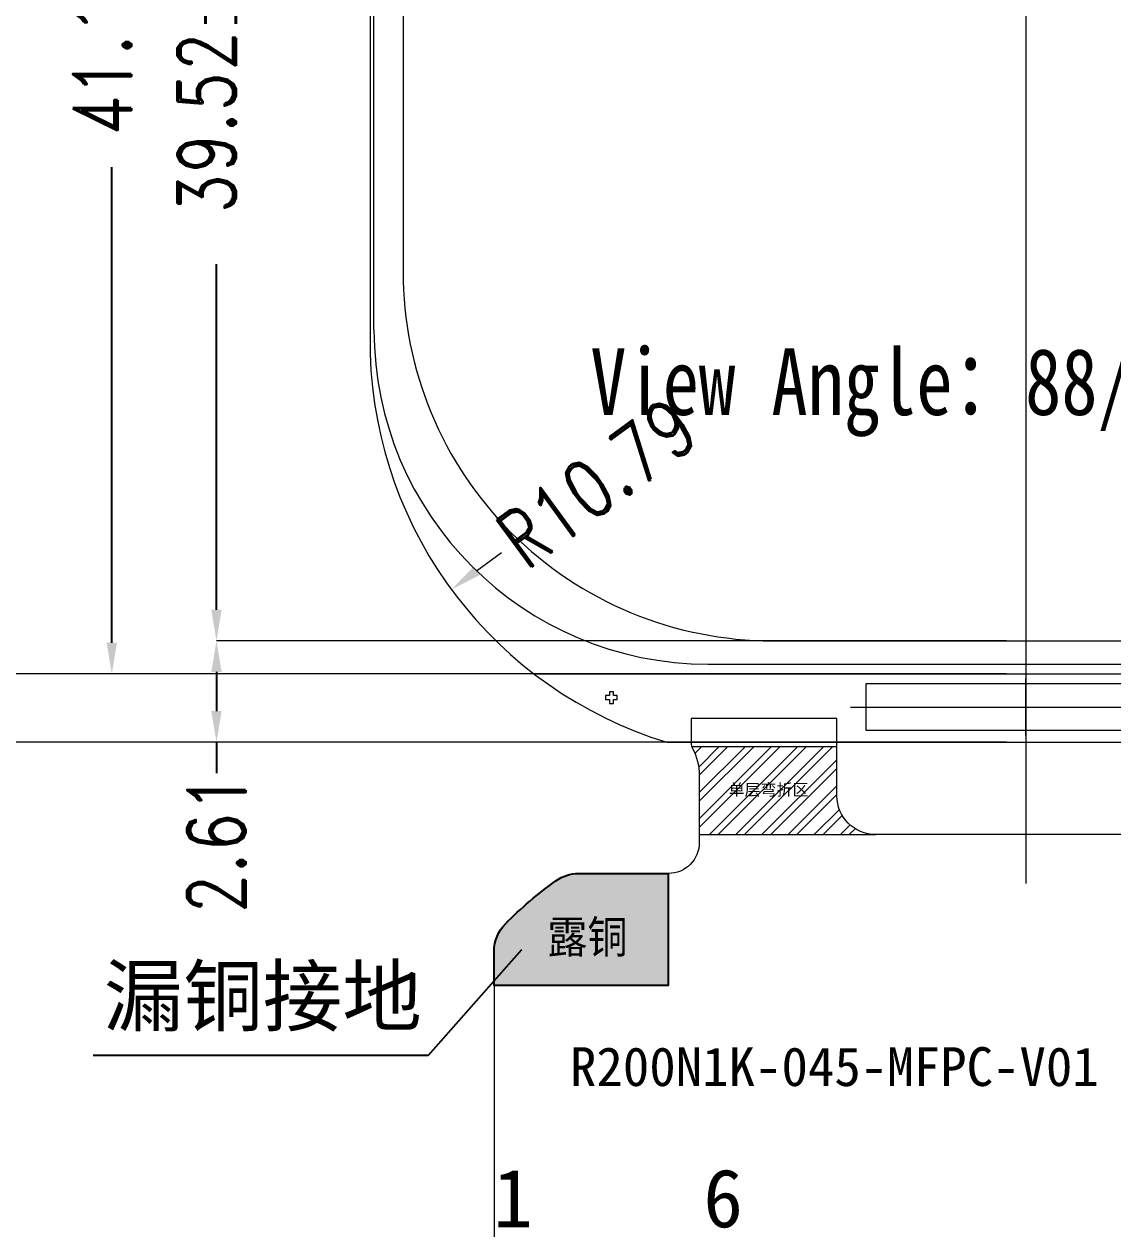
# Model space of a CAD drawing. Header units: millimetres. Extents: x 1167 to 2098, y -78 to 499.
# Drawn here: x 1584.23 to 1612.24, y 271.77 to 302.77 of the extents above; entities that cross this region are included whole.
import ezdxf
from ezdxf.lldxf.tags import DXFTag

# ---------------------------------------------------------------- set-up
doc = ezdxf.new("R2010")
doc.units = ezdxf.units.MM
doc.layers.get('0').update_dxf_attribs({"lineweight": 5})
doc.layers.get('Defpoints').update_dxf_attribs({"lineweight": 5})
for name, color, linetype, lineweight in [('DIM', 3, 'Continuous', 5), ('Encap', 210, 'Continuous', 5), ('ITO', 2, 'Continuous', 5), ('MFPC', 50, 'Continuous', 5), ('POL', 202, 'Continuous', 5), ('图框', 7, 'Continuous', 5)]:
    doc.layers.add(name, color=color, linetype=linetype, lineweight=lineweight)
doc.styles.add('RD', font='ROMAND.shx', dxfattribs={"width": 0.8})
doc.styles.add('STYLE1', font='', dxfattribs={"width": 0.9})
doc.styles.add('宋体', font='')
doc.styles.add('汉字', font='')
doc.styles.add('黑体', font='simhei.ttf')
doc.styles.get('STYLE1').set_extended_font_data('SimSun')
doc.styles.get('宋体').set_extended_font_data('SimSun')
doc.styles.get('汉字').set_extended_font_data('SimSun')
tags = doc.linetypes.add('CENTER', pattern=[0.6, 0.375, -0.075, 0.075, -0.075]).pattern_tags.tags
tags[10:11] = [DXFTag(74, 4), DXFTag(75, 0), DXFTag(340, '0'), DXFTag(46, 1.0), DXFTag(50, 0.0), DXFTag(44, 0.0), DXFTag(45, 0.0)]
tags[8:9] = [DXFTag(74, 4), DXFTag(75, 0), DXFTag(340, '0'), DXFTag(46, 1.0), DXFTag(50, 0.0), DXFTag(44, 0.0), DXFTag(45, 0.0)]
tags[6:7] = [DXFTag(74, 4), DXFTag(75, 0), DXFTag(340, '0'), DXFTag(46, 1.0), DXFTag(50, 0.0), DXFTag(44, 0.0), DXFTag(45, 0.0)]
tags[4:5] = [DXFTag(74, 4), DXFTag(75, 0), DXFTag(340, '0'), DXFTag(46, 1.0), DXFTag(50, 0.0), DXFTag(44, 0.0), DXFTag(45, 0.0)]
doc.dimstyles.new('DIM', dxfattribs={"dimtxt": 1.5, "dimasz": 0.8, "dimexe": 0, "dimexo": 0.5, "dimgap": 0.11, "dimtad": 0, "dimzin": 1, "dimdsep": 46, "dimtxsty": 'RD', "dimcen": 0, "dimclrd": 256, "dimclre": 256, "dimclrt": 256, "dimadec": 0, "dimazin": 0, "dimtm": 1e-09, "dimtfac": 1, "dimtofl": 0, "dimtmove": 0, "dimatfit": 3, "dimfxl": 1, "dimlwe": -1, "dimarcsym": 0})

# ---------------------------------------------------------------- blocks, each defined once
blk = doc.blocks.new('*D44')
at = {"layer": 'Defpoints', "color": 0, "lineweight": 5}
for p in [(1579.586553218999, 327.2674423135676), (1609.996817586887, 327.2674423135676), (1609.996817586887, 284.2914423135675)]:
    blk.add_point(p, dxfattribs=at)
at = {"layer": 'DIM'}
for p, q in [((1609.496817586887, 327.2674423135676), (1579.586553218999, 327.2674423135676)), ((1609.496817586887, 284.2914423135675), (1579.586553218999, 284.2914423135675))]:
    blk.add_line(p, q, dxfattribs=at)
at = {"layer": 'DIM', "lineweight": -2}
for p, q in [((1579.586553218999, 326.4674423135676), (1579.586553218999, 319.0542225971423)), ((1579.586553218999, 285.0914423135675), (1579.586553218999, 294.4913654542852))]:
    blk.add_line(p, q, dxfattribs=at)
at = {"layer": 'DIM', "lineweight": 5}
for points in [[(1579.453219885666, 326.4674423135676), (1579.719886552333, 326.4674423135676), (1579.586553218999, 327.2674423135676)], [(1579.453219885666, 285.0914423135675), (1579.719886552333, 285.0914423135675), (1579.586553218999, 284.2914423135675)]]:
    blk.add_solid(points, dxfattribs=at)
at = {"layer": 'DIM', "lineweight": 5, "insert": (1579.586553218999, 306.7727940257139), "char_height": 1.5, "attachment_point": 5, "rotation": 90, "style": 'RD'}
blk.add_mtext('42.98±0.15(Panel Outline)', dxfattribs=at)
blk = doc.blocks.new('*D45')
at = {"layer": 'Defpoints', "color": 0, "lineweight": 5}
for p in [(1609.996817586163, 327.267442313564), (1582.940569512291, 286.0514423135675), (1597.460919599807, 286.0514423135675)]:
    blk.add_point(p, dxfattribs=at)
at = {"layer": 'DIM'}
for p, q in [((1609.496817586163, 327.267442313564), (1582.940569512291, 327.267442313564)), ((1596.960919599807, 286.0514423135675), (1582.940569512291, 286.0514423135675))]:
    blk.add_line(p, q, dxfattribs=at)
at = {"layer": 'DIM', "lineweight": -2}
for p, q in [((1582.940569512291, 326.467442313564), (1582.940569512291, 318.7001596168178)), ((1582.940569512291, 286.8514423135675), (1582.940569512291, 294.9944453311035))]:
    blk.add_line(p, q, dxfattribs=at)
at = {"layer": 'DIM', "lineweight": 5}
for points in [[(1582.807236178957, 326.467442313564), (1583.073902845624, 326.467442313564), (1582.940569512291, 327.267442313564)], [(1582.807236178957, 286.8514423135675), (1583.073902845624, 286.8514423135675), (1582.940569512291, 286.0514423135675)]]:
    blk.add_solid(points, dxfattribs=at)
at = {"layer": 'DIM', "lineweight": 5, "insert": (1582.940569512291, 306.8473024739608), "char_height": 1.5, "attachment_point": 5, "rotation": 90, "style": 'RD'}
blk.add_mtext('41.22±0.15(Encap Glass)', dxfattribs=at)
blk = doc.blocks.new('*D46')
at = {"layer": 'Defpoints', "color": 0, "lineweight": 5}
for p in [(1586.481412030697, 327.1674423135676), (1609.996817586163, 327.1674423135676), (1609.996817586887, 286.0514423135675)]:
    blk.add_point(p, dxfattribs=at)
at = {"layer": 'DIM'}
for p, q in [((1609.496817586163, 327.1674423135676), (1586.481412030697, 327.1674423135676)), ((1609.496817586887, 286.0514423135675), (1586.481412030697, 286.0514423135675))]:
    blk.add_line(p, q, dxfattribs=at)
at = {"layer": 'DIM', "lineweight": -2}
for p, q in [((1586.481412030697, 326.3674423135676), (1586.481412030697, 314.6261993198595)), ((1586.481412030697, 286.8514423135675), (1586.481412030697, 299.0919136055738))]:
    blk.add_line(p, q, dxfattribs=at)
at = {"layer": 'DIM', "lineweight": 5}
for points in [[(1586.348078697363, 326.3674423135676), (1586.61474536403, 326.3674423135676), (1586.481412030697, 327.1674423135676)], [(1586.348078697363, 286.8514423135675), (1586.61474536403, 286.8514423135675), (1586.481412030697, 286.0514423135675)]]:
    blk.add_solid(points, dxfattribs=at)
at = {"layer": 'DIM', "lineweight": 5, "insert": (1586.481412030697, 306.8590564627169), "char_height": 1.5, "attachment_point": 5, "rotation": 90, "style": 'RD'}
blk.add_mtext('41.12±0.15(POL)', dxfattribs=at)
blk = doc.blocks.new('*D52')
at = {"layer": 'Defpoints', "color": 0, "lineweight": 5}
for p in [(1609.996817586887, 286.9014423135675), (1589.174029707675, 284.2914423135675), (1609.996817586887, 284.2914423135675)]:
    blk.add_point(p, dxfattribs=at)
at = {"layer": 'DIM'}
for p, q in [((1609.496817586887, 286.9014423135675), (1589.174029707675, 286.9014423135675)), ((1609.496817586887, 284.2914423135675), (1589.174029707675, 284.2914423135675))]:
    blk.add_line(p, q, dxfattribs=at)
at = {"layer": 'DIM', "lineweight": -2}
for p, q in [((1589.174029707675, 286.1014423135675), (1589.174029707675, 285.0914423135675)), ((1589.174029707675, 284.2914423135675), (1589.174029707675, 283.4914423135675))]:
    blk.add_line(p, q, dxfattribs=at)
at = {"layer": 'DIM', "lineweight": 5}
for points in [[(1589.040696374342, 286.1014423135675), (1589.307363041009, 286.1014423135675), (1589.174029707675, 286.9014423135675)], [(1589.040696374342, 285.0914423135675), (1589.307363041009, 285.0914423135675), (1589.174029707675, 284.2914423135675)]]:
    blk.add_solid(points, dxfattribs=at)
at = {"layer": 'DIM', "lineweight": 5, "insert": (1589.174029707675, 281.6957280278534), "char_height": 1.5, "attachment_point": 5, "rotation": 90, "style": 'RD'}
blk.add_mtext('2.61', dxfattribs=at)
blk = doc.blocks.new('*D53')
at = {"layer": 'Defpoints', "color": 0, "lineweight": 5}
for p in [(1579.586553218999, 284.2914423135675), (1609.996817586887, 284.2914423135675), (1608.879777964628, 236.1579963471499)]:
    blk.add_point(p, dxfattribs=at)
at = {"layer": 'DIM'}
for p, q in [((1609.496817586887, 284.2914423135675), (1579.586553218999, 284.2914423135675)), ((1608.379777964628, 236.1579963471499), (1579.586553218999, 236.1579963471499))]:
    blk.add_line(p, q, dxfattribs=at)
at = {"layer": 'DIM', "lineweight": -2}
for p, q in [((1579.586553218999, 283.4914423135675), (1579.586553218999, 268.1699094580626)), ((1579.586553218999, 236.9579963471499), (1579.586553218999, 258.7499094580626))]:
    blk.add_line(p, q, dxfattribs=at)
at = {"layer": 'DIM', "lineweight": 5}
for points in [[(1579.453219885666, 283.4914423135675), (1579.719886552333, 283.4914423135675), (1579.586553218999, 284.2914423135675)], [(1579.453219885666, 236.9579963471499), (1579.719886552333, 236.9579963471499), (1579.586553218999, 236.1579963471499)]]:
    blk.add_solid(points, dxfattribs=at)
at = {"layer": 'DIM', "lineweight": 5, "insert": (1579.586553218999, 263.4599094580628), "char_height": 1.5, "attachment_point": 5, "rotation": 90, "style": 'RD'}
blk.add_mtext('48.13±0.5', dxfattribs=at)
blk = doc.blocks.new('*D54')
at = {"layer": 'Defpoints', "color": 0, "lineweight": 5}
for p in [(1609.996817586887, 326.4174423135674), (1589.174029707667, 286.9014423135675), (1609.996817586887, 286.9014423135675)]:
    blk.add_point(p, dxfattribs=at)
at = {"layer": 'DIM'}
for p, q in [((1609.496817586887, 326.4174423135674), (1589.174029707667, 326.4174423135674)), ((1609.496817586887, 286.9014423135675), (1589.174029707667, 286.9014423135675))]:
    blk.add_line(p, q, dxfattribs=at)
at = {"layer": 'DIM', "lineweight": -2}
for p, q in [((1589.174029707667, 325.6174423135674), (1589.174029707667, 317.0437564457709)), ((1589.174029707667, 287.7014423135675), (1589.174029707667, 296.5951850171995))]:
    blk.add_line(p, q, dxfattribs=at)
at = {"layer": 'DIM', "lineweight": 5}
for points in [[(1589.040696374333, 325.6174423135674), (1589.307363041, 325.6174423135674), (1589.174029707667, 326.4174423135674)], [(1589.040696374333, 287.7014423135675), (1589.307363041, 287.7014423135675), (1589.174029707667, 286.9014423135675)]]:
    blk.add_solid(points, dxfattribs=at)
at = {"layer": 'DIM', "lineweight": 5, "insert": (1589.174029707667, 306.8194707314854), "char_height": 1.5, "attachment_point": 5, "rotation": 90, "style": 'RD'}
blk.add_mtext('39.52±0.1(AA . Area)', dxfattribs=at)
blk = doc.blocks.new('*D186')
at = {"lineweight": 5}
blk.add_line((1596.50725296377, 289.1696403500659), (1595.862633563613, 288.695862101367), dxfattribs=at)
blk.add_solid([(1595.783670522163, 288.8032986680598), (1595.941596605063, 288.588425534674), (1595.218014163455, 288.222083852668)], dxfattribs=at)
at = {"layer": 'Defpoints', "color": 0, "lineweight": 5}
for p in [(1603.913540265973, 294.6130660777761), (1595.218014163455, 288.222083852668)]:
    blk.add_point(p, dxfattribs=at)
at = {"lineweight": 5, "insert": (1598.967166639015, 290.977611988405), "char_height": 1.5, "attachment_point": 5, "rotation": 36.31490477654985, "style": 'RD'}
blk.add_mtext('R10.79', dxfattribs=at)

msp = doc.modelspace()

# ---------------------------------------------------------------- hatches: boundary and pattern name
at = {"lineweight": 5}
h = msp.add_hatch(dxfattribs=at)
h.set_pattern_fill('ANSI32', color=252, scale=0.05)
h.set_pattern_definition([(45, (158.2919725570657, 260.1437684945307), (-0.3367596045400933, 0.3367596045400933), []), (45, (158.5164790570657, 260.1437684945307), (-0.3367596045400933, 0.3367596045400933), [])])
h.paths.add_polyline_path([(1601.403974874413, 284.1738785855104, 0.03710042333264477), (1601.421859879293, 284.1331753048564, -0.1226521919397346), (1601.597071341317, 283.429658901603), (1601.597071341317, 281.9138836948604), (1606.136817586888, 281.9138836948604, -0.4142135623730951), (1605.136817586888, 282.9138836948604), (1605.136817586888, 284.1738785855104)])
h.paths.add_polyline_path([(1614.856817586888, 284.1738785855104), (1614.856817586889, 282.9138836948608, -0.4142135623731883), (1613.856817586889, 281.9138836948604), (1618.985969400763, 281.9138836948604), (1618.985969400763, 283.7340675957957, -0.2428914082875654), (1619.196393493826, 284.1416774510756, 0.02595824255285732), (1619.237072476804, 284.1738785855104)])
h.paths.add_polyline_path([(1602.251537595324, 282.7763097418818), (1604.606268929516, 282.7763097418818), (1604.606268929516, 283.3748846359148), (1602.251537595324, 283.3748846359148)], flags=24)
h.paths.add_polyline_path([(1615.820421695812, 282.7763097418818), (1618.175153030004, 282.7763097418818), (1618.175153030004, 283.3748846359148), (1615.820421695812, 283.3748846359148)], flags=24)
at = {"layer": 'MFPC', "linetype": 'Continuous', "lineweight": 25}
h = msp.add_hatch(color=256, dxfattribs=at)
edge = h.paths.add_edge_path()
edge.add_line((1600.797071341323, 280.9138836948604), (1600.797071341322, 278.0345319488597))
edge.add_line((1600.797071341322, 278.0345319488597), (1596.316817586893, 278.0345319488597))
edge.add_line((1596.316817586893, 278.0345319488597), (1596.316817586894, 278.9131761314949))
edge.add_arc((1597.316817586893, 278.9131761314938), 0.9999999999997726, 135.2326909696896, 179.9999999999381, ccw=False)
edge.add_arc((1603.913540265982, 272.3698185493607), 10.29151648292455, 125.7150274627731, 135.23269096975, ccw=False)
edge.add_arc((1598.489578648039, 279.9138836948605), 0.9999999999998243, 89.99999999997402, 125.71502746274669, ccw=False)
edge.add_line((1598.48957864804, 280.9138836948605), (1600.797071341323, 280.9138836948604))
h.paths.add_polyline_path([(1597.413616181117, 278.4711736299642), (1600.122733499553, 278.471173629965), (1600.122733499552, 280.1112853618085), (1597.413616181117, 280.1112853618077)], flags=24)

# ---------------------------------------------------------------- linework, layer by layer
at = {"color": 252, "lineweight": 5}
for points in [[(1605.136817586888, 284.1738785855104), (1601.403974874413, 284.1738785855104)], [(1601.597071341317, 281.9138836948604), (1606.136817586887, 281.9138836948604)]]:
    msp.add_lwpolyline(points, dxfattribs=at)
at = {"layer": 'Encap', "lineweight": 0}
msp.add_lwpolyline([(1597.344261270424, 286.0514423135675), (1622.649373903349, 286.0514423135675)], dxfattribs=at)
at = {"layer": 'ITO', "color": 1, "linetype": 'CENTER', "lineweight": 5}
msp.add_line((1609.996817586887, 332.663534056614), (1609.996817586887, 280.6553505705207), dxfattribs=at)
at = {"layer": 'ITO', "color": 2, "lineweight": 5}
msp.add_lwpolyline([(1593.126817586887, 294.2914423135676, 0.321652371300005), (1600.763792518717, 284.2914423135674), (1619.229842655056, 284.2914423135676, 0.32165237129999), (1626.866817586887, 294.2914423135675), (1626.866817586887, 317.6674423135677, 0.414213562373095), (1617.266817586887, 327.2674423135676), (1602.726817586887, 327.2674423135676, 0.414213562373095), (1593.126817586887, 317.6674423135677)], format="xyb", close=True, dxfattribs=at)
at = {"layer": 'ITO', "color": 1, "linetype": 'CENTER', "lineweight": 0}
msp.add_lwpolyline([(1603.476817586886, 286.9014423135676), (1616.516817586887, 286.9014423135674, 0.414213562373095), (1626.016817586887, 296.4014423135674), (1626.016817586887, 316.9174423135672, 0.414213562373095), (1616.516817586887, 326.4174423135674), (1603.476817586887, 326.4174423135674, 0.414213562373095), (1593.976817586887, 316.9174423135674), (1593.976817586887, 296.4014423135674, 0.4142135623730951)], format="xyb", close=True, dxfattribs=at)
at = {"layer": 'ITO', "color": 1, "linetype": 'CENTER', "lineweight": 5}
for points in [[(1609.996817586887, 284.4631563128925), (1609.996817586887, 285.9297283142424)], [(1605.488422296138, 285.1964423135674), (1614.505212877635, 285.1964423135674)]]:
    msp.add_lwpolyline(points, dxfattribs=at)
at = {"layer": 'ITO', "lineweight": 0}
msp.add_lwpolyline([(1599.386817586887, 285.2914423135677), (1599.386817586887, 285.3914423135676), (1599.486817586887, 285.3914423135676), (1599.486817586887, 285.4914423135675), (1599.386817586887, 285.4914423135675), (1599.386817586887, 285.5914423135677), (1599.286817586887, 285.5914423135677), (1599.286817586887, 285.4914423135675), (1599.186817586887, 285.4914423135675), (1599.186817586887, 285.3914423135676), (1599.286817586887, 285.3914423135676), (1599.286817586887, 285.2914423135677)], close=True, dxfattribs=at)
at = {"layer": 'ITO', "lineweight": 5}
msp.add_lwpolyline([(1614.106817586886, 284.5914423135674), (1605.886817586887, 284.5914423135674), (1605.886817586887, 285.8014423135675), (1614.106817586886, 285.8014423135675), (1614.106817586886, 284.5914423135674)], close=True, dxfattribs=at)
at = {"layer": 'MFPC', "lineweight": 5}
msp.add_lwpolyline([(1613.856817586888, 281.9138836948604), (1606.136817586888, 281.9138836948604, -0.414213562373095), (1605.136817586888, 282.9138836948604), (1605.136817586888, 284.9014423135665), (1601.386817586888, 284.9014423135665), (1601.386817586888, 284.2738785855104, 0.1226521919400834), (1601.421859879292, 284.1331753048585, -0.1226521919401508), (1601.597071341317, 283.4296589016029), (1601.597071341317, 281.7138836948606, -0.4142135623730118), (1600.797071341316, 280.9138836948604), (1598.489578648033, 280.9138836948605, 0.1571100712209107), (1597.905824464536, 280.72581414339, 0.04155253162420625), (1596.606844926213, 279.6174053705166, 0.1978571025198852), (1596.316817586887, 278.9131761314949), (1596.316817586884, 268.8014338848467, 0.4142135623731783)], format="xyb", dxfattribs=at)
at = {"layer": 'MFPC', "linetype": 'Continuous', "lineweight": 25}
msp.add_lwpolyline([(1600.797071341323, 280.9138836948604), (1600.797071341322, 278.0345319488597), (1596.316817586893, 278.0345319488597), (1596.316817586894, 278.9131761314949, -0.1978571025198872), (1596.606844926219, 279.6174053705167, -0.04155253162420643), (1597.905824464543, 280.7258141433902, -0.1571100712208972), (1598.48957864804, 280.9138836948605)], format="xyb", close=True, dxfattribs=at)
at = {"layer": 'POL', "lineweight": 5}
for p, q in [((1593.226817586887, 294.9014423135675), (1593.226817586887, 317.5674423135675)), ((1601.826817586887, 286.3014423135675), (1618.166817586886, 286.3014423135675))]:
    msp.add_line(p, q, dxfattribs=at)
msp.add_arc((1601.826817586887, 294.9014423135675), 8.6, 180, 270, dxfattribs=at)

# ---------------------------------------------------------------- texts
at = {"color": 7, "lineweight": 5, "true_color": 0xffffff, "style": '汉字'}
msp.add_text('单层弯折区', height=0.3013921407367381, dxfattribs=at).set_placement((1602.351300077663, 282.9198498536014))
at = {"color": 1, "lineweight": 5, "insert": (1598.790642793344, 294.426424315346), "char_height": 1.712500732892587, "width": 23.90017282166586, "attachment_point": 1, "style": 'RD'}
msp.add_mtext('{\\fSimSun|b0|i0|c0|p2;View Angle\\fSimSun|b0|i0|c134|p2;：\\fSimSun|b0|i0|c0|p2;8\\fSimSun|b0|i0|c134|p2;8\\fSimSun|b0|i0|c0|p2;/8\\fSimSun|b0|i0|c134|p2;8\\fSimSun|b0|i0|c0|p2;/8\\fSimSun|b0|i0|c134|p2;8\\fSimSun|b0|i0|c0|p2;/8\\fSimSun|b0|i0|c134|p2;8}', dxfattribs=at)
at = {"layer": 'DIM', "color": 3, "insert": (1594.4569373388, 278.5113368324587), "char_height": 1.5, "width": 17.34725961540971, "attachment_point": 3, "style": '宋体'}
msp.add_mtext('漏铜接地', dxfattribs=at)
at = {"layer": 'DIM', "color": 1, "char_height": 1.5, "width": 16.15040666486129, "attachment_point": 3, "line_spacing_factor": 0.9, "style": '宋体'}
for s, insert in [('\\A1;1', (1597.314152722076, 273.3078649697221)), ('\\A1;6', (1602.719571130827, 273.3078649697221))]:
    msp.add_mtext(s, dxfattribs=dict(at, insert=insert))
at = {"layer": 'MFPC', "linetype": 'Continuous', "lineweight": 25, "style": 'STYLE1', "width": 0.9}
msp.add_text('露铜', height=0.8399999999999999, dxfattribs=at).set_placement((1597.686968136424, 278.8618440210257))
at = {"layer": '图框', "lineweight": 5, "insert": (1598.269075587728, 276.44394564294), "char_height": 1, "width": 13.24739563477968, "attachment_point": 1, "style": '黑体'}
msp.add_mtext('\\pt0,7,10;R200N1K-045-MFPC-V01', dxfattribs=at)

# ---------------------------------------------------------------- dimensions: what is measured, and where the dimension line sits
at = {"lineweight": 5}
dim = msp.add_radius_dim(center=(1603.913540265973, 294.6130660777761), mpoint=(1595.218014163455, 288.222083852668), dimstyle='DIM', override={"dimfxl": 1.25, "dimlwd": 5, "dimlwe": 5, "dimarcsym": 1}, dxfattribs=at)
dim.commit()
dim.dimension.update_dxf_attribs({"geometry": '*D186', "text_midpoint": (1598.967166639015, 290.977611988405), "dimtype": 164})
at = {"layer": 'DIM', "lineweight": 5}
for base, p1, p2, text, override, picture, middle in [((1579.586553218999, 327.2674423135676), (1609.996817586887, 284.2914423135675), (1609.996817586887, 327.2674423135676), '<>(Panel Outline)', {"dimtol": 1, "dimtp": 0.15, "dimtm": 0.15}, '*D44', (1579.586553218999, 306.7727940257139)), ((1582.940569512291, 286.0514423135675), (1609.996817586163, 327.267442313564), (1597.460919599807, 286.0514423135675), '<>(Encap Glass)', {"dimtol": 1, "dimtp": 0.15, "dimtm": 0.15}, '*D45', (1582.940569512291, 306.8473024739608)), ((1586.481412030697, 327.1674423135676), (1609.996817586887, 286.0514423135675), (1609.996817586163, 327.1674423135676), '<>(POL)', {"dimtol": 1, "dimtp": 0.15, "dimtm": 0.15}, '*D46', (1586.481412030697, 306.8590564627169)), ((1589.174029707667, 286.9014423135675), (1609.996817586887, 326.4174423135674), (1609.996817586887, 286.9014423135675), '<>(AA . Area)', {"dimtol": 1, "dimtp": 0.1, "dimtm": 0.1, "dimfxl": 0.8, "dimarcsym": 1}, '*D54', (1589.174029707667, 306.8194707314854))]:
    dim = msp.add_linear_dim(base=base, p1=p1, p2=p2, angle=90, text=text, dimstyle='DIM', override=override, dxfattribs=at)
    dim.commit()
    dim.dimension.update_dxf_attribs({"geometry": picture, "text_midpoint": middle, "dimtype": 160})
for base, p1, override, picture, middle in [((1589.174029707675, 284.2914423135675), (1609.996817586887, 286.9014423135675), {"dimfxl": 0.8, "dimarcsym": 1}, '*D52', (1589.174029707675, 281.6957280278534)), ((1579.586553218999, 284.2914423135675), (1608.879777964628, 236.1579963471499), {"dimtol": 1, "dimtp": 0.5, "dimtm": 0.5, "dimfxl": 0.8, "dimarcsym": 1}, '*D53', (1579.586553218999, 263.4599094580628))]:
    dim = msp.add_linear_dim(base=base, p1=p1, p2=(1609.996817586887, 284.2914423135675), angle=90, dimstyle='DIM', override=override, dxfattribs=at)
    dim.commit()
    dim.dimension.update_dxf_attribs({"geometry": picture, "text_midpoint": middle, "dimtype": 160})

# ---------------------------------------------------------------- leaders
at = {"layer": 'DIM', "color": 3, "lineweight": 5}
msp.add_leader([(1597.025311145827, 278.9515172490974), (1594.62412910348, 276.2309801383926), (1585.999423559342, 276.2309801383926)], dimstyle='DIM', override={"dimgap": 0.11, "dimtad": 0}, dxfattribs=at)

doc.saveas('drawing.dxf')
